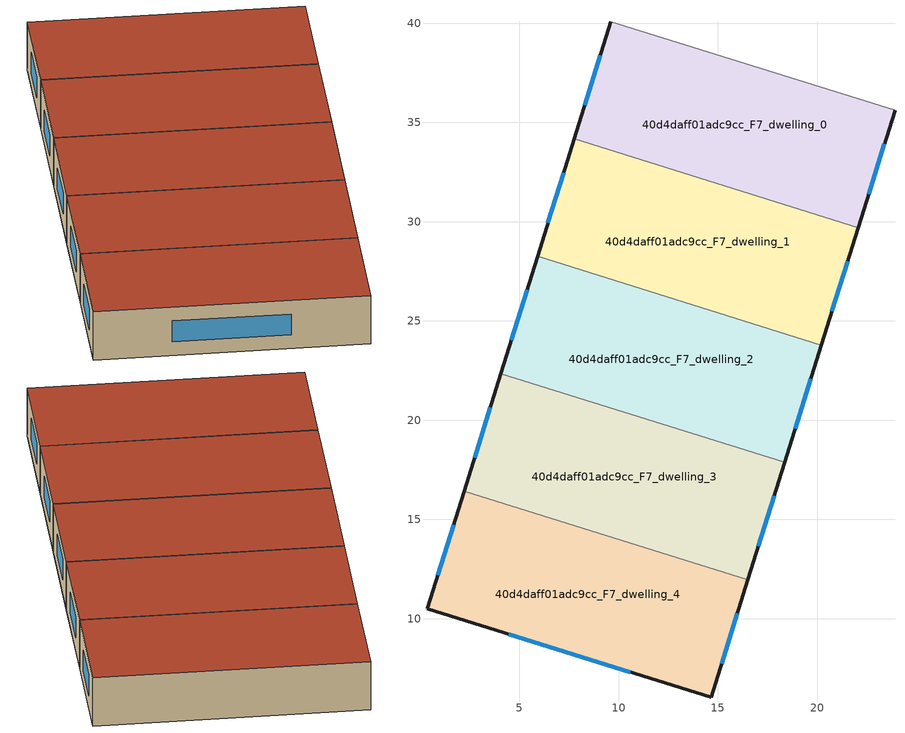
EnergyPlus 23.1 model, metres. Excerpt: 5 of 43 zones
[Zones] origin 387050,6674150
40d4daff01adc9cc_F7_dwelling_0
 floor to 40d4daff01adc9cc_F6_dwelling_0 (EU_floor_Construction): 23.93,35.61 22.08,29.7 7.76,34.17 9.61,40.08 z21
 wall outside (EU_wall_Construction): 9.61,40.08 7.76,34.17 / 22.08,29.7 23.93,35.61 z21:24
 wall to 40d4daff01adc9cc_F7_dwelling_1 (EU_wall_Construction): 7.76,34.17 22.08,29.7 z21:24
 wall adiabatic (EU_wall_Construction): 23.93,35.61 9.61,40.08 z21:24
 window (EU_Window_Construction): 9.08,38.39 8.29,35.86 / 22.61,31.39 23.4,33.92 z21.86:23.14
 roof outside (EU_roof_Construction): 22.08,29.7 23.93,35.61 9.61,40.08 7.76,34.17 z24
40d4daff01adc9cc_F7_dwelling_1
 floor to 40d4daff01adc9cc_F6_dwelling_1 (EU_floor_Construction): 22.08,29.7 20.22,23.79 5.92,28.25 7.76,34.17 z21
 wall outside (EU_wall_Construction): 7.76,34.17 5.92,28.25 / 20.22,23.79 22.08,29.7 z21:24
 wall to 40d4daff01adc9cc_F7_dwelling_2 (EU_wall_Construction): 5.92,28.25 20.22,23.79 z21:24
 window (EU_Window_Construction): 7.24,32.48 6.44,29.94 / 20.75,25.48 21.55,28.01 z21.86:23.14
 roof outside (EU_roof_Construction): 20.22,23.79 22.08,29.7 7.76,34.17 5.92,28.25 z24
40d4daff01adc9cc_F7_dwelling_2
 floor to 40d4daff01adc9cc_F6_dwelling_2 (EU_floor_Construction): 20.22,23.79 18.37,17.87 4.07,22.34 5.92,28.25 z21
 wall outside (EU_wall_Construction): 5.92,28.25 4.07,22.34 / 18.37,17.87 20.22,23.79 z21:24
 wall to 40d4daff01adc9cc_F7_dwelling_3 (EU_wall_Construction): 4.07,22.34 18.37,17.87 z21:24
 window (EU_Window_Construction): 5.39,26.56 4.6,24.03 / 18.9,19.56 19.69,22.1 z21.86:23.14
 roof outside (EU_roof_Construction): 18.37,17.87 20.22,23.79 5.92,28.25 4.07,22.34 z24
40d4daff01adc9cc_F7_dwelling_3
 floor to 40d4daff01adc9cc_F6_dwelling_3 (EU_floor_Construction): 18.37,17.87 16.51,11.96 2.22,16.42 4.07,22.34 z21
 wall outside (EU_wall_Construction): 4.07,22.34 2.22,16.42 / 16.51,11.96 18.37,17.87 z21:24
 wall to 40d4daff01adc9cc_F7_dwelling_4 (EU_wall_Construction): 2.22,16.42 16.51,11.96 z21:24
 window (EU_Window_Construction): 3.54,20.65 2.75,18.11 / 17.04,13.65 17.84,16.18 z21.86:23.14
 roof outside (EU_roof_Construction): 16.51,11.96 18.37,17.87 4.07,22.34 2.22,16.42 z24
40d4daff01adc9cc_F7_dwelling_4
 floor to 40d4daff01adc9cc_F6_dwelling_4 (EU_floor_Construction): 16.51,11.96 14.66,6.04 0.37,10.49 2.22,16.42 z21
 wall outside (EU_wall_Construction): 2.22,16.42 0.37,10.49 14.66,6.04 16.51,11.96 z21:24
 window (EU_Window_Construction): 4.45,9.22 10.58,7.31 / 1.69,14.72 0.9,12.19 / 15.19,7.73 15.98,10.26 z21.86:23.14
 roof outside (EU_roof_Construction): 14.66,6.04 16.51,11.96 2.22,16.42 0.37,10.49 z24
[Building]
EU S2 Campaign: North Axis=0; Terrain=City; Solar Distribution=FullExterior
[Site:Location]
Helsinki-Vantaa.AP: Latitude=60.317; Longitude=24.963; Time Zone=2; Elevation=54.6
[SizingPeriod:WeatherFileDays]
AnnualSizingPeriod: Begin Month=1; Begin Day of Month=1; End Month=12; End Day of Month=31; Day of Week for Start Day=Monday; Use Weather File Daylight Saving Period=No; Use Weather File Rain and Snow Indicators=No
[MATERIAL]
EU_InternalMass_Material: Roughness=MediumRough; Thickness=0.1; Conductivity=1; Density=1800; Specific Heat=900; Thermal Absorptance=0.9; Solar Absorptance=0.7; Visible Absorptance=0.7
[MATERIAL:NOMASS] Roughness=MediumRough; Thermal Absorptance=0.9; Solar Absorptance=0.7; Visible Absorptance=0.7
Name | Thermal Resistance
EU_wall_NoMass | 1.10183
EU_roof_NoMass; EU_floor_NoMass | 1.70606
[WINDOWMATERIAL:SIMPLEGLAZINGSYSTEM]
EU_Window_SimpleGlazing: UFactor=3.11035; Solar Heat Gain Coefficient=0.8; Visible Transmittance=0.8
[CONSTRUCTION]
EU_wall_Construction: EU_wall_NoMass
EU_roof_Construction: EU_roof_NoMass
EU_floor_Construction: EU_floor_NoMass
EU_Window_Construction: EU_Window_SimpleGlazing
EU_InternalMass_Construction: EU_InternalMass_Material
[ZONE] Type=1; Multiplier=1; Ceiling Height=autocalculate; Floor Area=autocalculate; Part of Total Floor Area=Yes
Name | Volume
40d4daff01adc9cc_F7_dwelling_0 | 278.632
40d4daff01adc9cc_F7_dwelling_1 | 278.637
40d4daff01adc9cc_F7_dwelling_2 | 278.586
40d4daff01adc9cc_F7_dwelling_3 | 278.61
40d4daff01adc9cc_F7_dwelling_4 | 278.635
[INTERNALMASS] Construction=EU_InternalMass_Construction
Name | Zone or ZoneList | Surface Area
40d4daff01adc9cc_F7_dwelling_0_EU_InternalMass | 40d4daff01adc9cc_F7_dwelling_0 | 92.8774
40d4daff01adc9cc_F7_dwelling_1_EU_InternalMass | 40d4daff01adc9cc_F7_dwelling_1 | 92.879
40d4daff01adc9cc_F7_dwelling_2_EU_InternalMass | 40d4daff01adc9cc_F7_dwelling_2 | 92.8618
40d4daff01adc9cc_F7_dwelling_3_EU_InternalMass | 40d4daff01adc9cc_F7_dwelling_3 | 92.8702
40d4daff01adc9cc_F7_dwelling_4_EU_InternalMass | 40d4daff01adc9cc_F7_dwelling_4 | 92.8786
[OTHEREQUIPMENT] Fuel Type=Electricity; Design Level Calculation Method=Watts/Area; Power per Zone Floor Area=1; Fraction Latent=0; Fraction Radiant=0; Fraction Lost=0; Carbon Dioxide Generation Rate=0; EndUse Subcategory=EU_Step8_InternalGains
Name | Zone or ZoneList or Space or SpaceList | Schedule
EU_Step8_InternalGain_40d4daff01adc9cc_F7_dwelling_0_f000 | 40d4daff01adc9cc_F7_dwelling_0 | EU_Step8_GainSchedule_40d4daff01adc9cc_F7_dwelling_0_f000
EU_Step8_InternalGain_40d4daff01adc9cc_F7_dwelling_1_f000 | 40d4daff01adc9cc_F7_dwelling_1 | EU_Step8_GainSchedule_40d4daff01adc9cc_F7_dwelling_1_f000
EU_Step8_InternalGain_40d4daff01adc9cc_F7_dwelling_2_f000 | 40d4daff01adc9cc_F7_dwelling_2 | EU_Step8_GainSchedule_40d4daff01adc9cc_F7_dwelling_2_f000
EU_Step8_InternalGain_40d4daff01adc9cc_F7_dwelling_3_f000 | 40d4daff01adc9cc_F7_dwelling_3 | EU_Step8_GainSchedule_40d4daff01adc9cc_F7_dwelling_3_f000
EU_Step8_InternalGain_40d4daff01adc9cc_F7_dwelling_4_f000 | 40d4daff01adc9cc_F7_dwelling_4 | EU_Step8_GainSchedule_40d4daff01adc9cc_F7_dwelling_4_f000
[ZONEVENTILATION:DESIGNFLOWRATE] Schedule=EU_AlwaysOn; Design Flow Rate Calculation Method=AirChanges/Hour; Air Changes per Hour=0.756316; Ventilation Type=Natural; Fan Pressure Rise=0; Fan Total Efficiency=1; Constant Term Coefficient=1; Temperature Term Coefficient=0; Velocity Term Coefficient=0; Velocity Squared Term Coefficient=0; Minimum Indoor Temperature=-100; Maximum Indoor Temperature=100; Delta Temperature=-100; Minimum Outdoor Temperature=-100; Maximum Outdoor Temperature=100; Maximum Wind Speed=40
Name | Zone or ZoneList or Space or SpaceList
EU_ConstantAir_40d4daff01adc9cc_F7_dwelling_0 | 40d4daff01adc9cc_F7_dwelling_0
EU_ConstantAir_40d4daff01adc9cc_F7_dwelling_1 | 40d4daff01adc9cc_F7_dwelling_1
EU_ConstantAir_40d4daff01adc9cc_F7_dwelling_2 | 40d4daff01adc9cc_F7_dwelling_2
EU_ConstantAir_40d4daff01adc9cc_F7_dwelling_3 | 40d4daff01adc9cc_F7_dwelling_3
EU_ConstantAir_40d4daff01adc9cc_F7_dwelling_4 | 40d4daff01adc9cc_F7_dwelling_4
[HVACTEMPLATE:THERMOSTAT] Constant Heating Setpoint=20; Constant Cooling Setpoint=50
EU_HeatOnly_40d4daff01adc9cc_F0_dwelling_0; EU_HeatOnly_40d4daff01adc9cc_F0_dwelling_1; EU_HeatOnly_40d4daff01adc9cc_F0_dwelling_2; EU_HeatOnly_40d4daff01adc9cc_F0_dwelling_3; EU_HeatOnly_40d4daff01adc9cc_F0_dwelling_4; EU_HeatOnly_40d4daff01adc9cc_F0_dwelling_5; EU_HeatOnly_40d4daff01adc9cc_F1_dwelling_0; EU_HeatOnly_40d4daff01adc9cc_F1_dwelling_1; EU_HeatOnly_40d4daff01adc9cc_F1_dwelling_2; EU_HeatOnly_40d4daff01adc9cc_F1_dwelling_3; EU_HeatOnly_40d4daff01adc9cc_F1_dwelling_4; EU_HeatOnly_40d4daff01adc9cc_F1_dwelling_5; EU_HeatOnly_40d4daff01adc9cc_F2_dwelling_0; EU_HeatOnly_40d4daff01adc9cc_F2_dwelling_1; EU_HeatOnly_40d4daff01adc9cc_F2_dwelling_2; EU_HeatOnly_40d4daff01adc9cc_F2_dwelling_3; EU_HeatOnly_40d4daff01adc9cc_F2_dwelling_4; EU_HeatOnly_40d4daff01adc9cc_F2_dwelling_5; EU_HeatOnly_40d4daff01adc9cc_F3_dwelling_0; EU_HeatOnly_40d4daff01adc9cc_F3_dwelling_1; EU_HeatOnly_40d4daff01adc9cc_F3_dwelling_2; EU_HeatOnly_40d4daff01adc9cc_F3_dwelling_3; EU_HeatOnly_40d4daff01adc9cc_F3_dwelling_4; EU_HeatOnly_40d4daff01adc9cc_F4_dwelling_0; EU_HeatOnly_40d4daff01adc9cc_F4_dwelling_1; EU_HeatOnly_40d4daff01adc9cc_F4_dwelling_2; EU_HeatOnly_40d4daff01adc9cc_F4_dwelling_3; EU_HeatOnly_40d4daff01adc9cc_F4_dwelling_4; EU_HeatOnly_40d4daff01adc9cc_F5_dwelling_0; EU_HeatOnly_40d4daff01adc9cc_F5_dwelling_1; EU_HeatOnly_40d4daff01adc9cc_F5_dwelling_2; EU_HeatOnly_40d4daff01adc9cc_F5_dwelling_3; EU_HeatOnly_40d4daff01adc9cc_F5_dwelling_4; EU_HeatOnly_40d4daff01adc9cc_F6_dwelling_0; EU_HeatOnly_40d4daff01adc9cc_F6_dwelling_1; EU_HeatOnly_40d4daff01adc9cc_F6_dwelling_2; EU_HeatOnly_40d4daff01adc9cc_F6_dwelling_3; EU_HeatOnly_40d4daff01adc9cc_F6_dwelling_4; EU_HeatOnly_40d4daff01adc9cc_F7_dwelling_0; EU_HeatOnly_40d4daff01adc9cc_F7_dwelling_1; EU_HeatOnly_40d4daff01adc9cc_F7_dwelling_2; EU_HeatOnly_40d4daff01adc9cc_F7_dwelling_3; EU_HeatOnly_40d4daff01adc9cc_F7_dwelling_4
[HVACTEMPLATE:ZONE:IDEALLOADSAIRSYSTEM] System Availability Schedule=EU_AlwaysOn; Maximum Heating Supply Air Temperature=50; Minimum Cooling Supply Air Temperature=13; Maximum Heating Supply Air Humidity Ratio=0.0156; Minimum Cooling Supply Air Humidity Ratio=0.0077; Heating Limit=NoLimit; Cooling Limit=NoLimit; Heating Availability Schedule=EU_AlwaysOn; Cooling Availability Schedule=EU_CoolingOff; Dehumidification Control Type=ConstantSensibleHeatRatio; Cooling Sensible Heat Ratio=0.7; Dehumidification Setpoint=60; Humidification Control Type=None; Humidification Setpoint=30; Outdoor Air Method=None; Outdoor Air Flow Rate per Person=0.00944; Outdoor Air Flow Rate per Zone Floor Area=0; Outdoor Air Flow Rate per Zone=0; Demand Controlled Ventilation Type=None; Outdoor Air Economizer Type=NoEconomizer; Heat Recovery Type=None; Sensible Heat Recovery Effectiveness=0.7; Latent Heat Recovery Effectiveness=0.65
Name | Template Thermostat
40d4daff01adc9cc_F7_dwelling_0 | EU_HeatOnly_40d4daff01adc9cc_F7_dwelling_0
40d4daff01adc9cc_F7_dwelling_1 | EU_HeatOnly_40d4daff01adc9cc_F7_dwelling_1
40d4daff01adc9cc_F7_dwelling_2 | EU_HeatOnly_40d4daff01adc9cc_F7_dwelling_2
40d4daff01adc9cc_F7_dwelling_3 | EU_HeatOnly_40d4daff01adc9cc_F7_dwelling_3
40d4daff01adc9cc_F7_dwelling_4 | EU_HeatOnly_40d4daff01adc9cc_F7_dwelling_4
[SIZING:ZONE] Zone Cooling Design Supply Air Temperature Input Method=SupplyAirTemperature; Zone Cooling Design Supply Air Temperature=13; Zone Heating Design Supply Air Temperature Input Method=SupplyAirTemperature; Zone Heating Design Supply Air Temperature=50; Zone Cooling Design Supply Air Humidity Ratio=0.008; Zone Heating Design Supply Air Humidity Ratio=0.008; Cooling Design Air Flow Method=DesignDay; Cooling Design Air Flow Rate=0; Cooling Minimum Air Flow per Zone Floor Area=0.000762; Cooling Minimum Air Flow=0; Cooling Minimum Air Flow Fraction=0.2; Heating Design Air Flow Method=DesignDay; Heating Design Air Flow Rate=0; Heating Maximum Air Flow per Zone Floor Area=0.002032; Heating Maximum Air Flow=0.141576; Heating Maximum Air Flow Fraction=0.3; Account for Dedicated Outdoor Air System=No; Dedicated Outdoor Air System Control Strategy=NeutralSupplyAir; Dedicated Outdoor Air Low Setpoint Temperature for Design=autosize; Dedicated Outdoor Air High Setpoint Temperature for Design=autosize; Zone Load Sizing Method=Sensible Load Only No Latent Load; Zone Latent Cooling Design Supply Air Humidity Ratio Input Method=HumidityRatioDifference; Zone Cooling Design Supply Air Humidity Ratio Difference=0.005; Zone Latent Heating Design Supply Air Humidity Ratio Input Method=HumidityRatioDifference; Zone Humidification Design Supply Air Humidity Ratio Difference=0.005
40d4daff01adc9cc_F7_dwelling_0; 40d4daff01adc9cc_F7_dwelling_1; 40d4daff01adc9cc_F7_dwelling_2; 40d4daff01adc9cc_F7_dwelling_3; 40d4daff01adc9cc_F7_dwelling_4
[SCHEDULE:CONSTANT]
Name | Hourly Value
EU_AlwaysOn | 1
EU_CoolingOff | 0
[SCHEDULE:FILE] Column Number=1; Rows to Skip at Top=0; Number of Hours of Data=8760; Column Separator=Comma; Interpolate to Timestep=No; Minutes per Item=60; Adjust Schedule for Daylight Savings=Yes
Name | File
EU_Step8_GainSchedule_40d4daff01adc9cc_F7_dwelling_0_f000 | ../../schedules/40d4daff01adc9cc/40d4daff01adc9cc_F7_dwelling_0_f000_gain.csv
EU_Step8_GainSchedule_40d4daff01adc9cc_F7_dwelling_1_f000 | ../../schedules/40d4daff01adc9cc/40d4daff01adc9cc_F7_dwelling_1_f000_gain.csv
EU_Step8_GainSchedule_40d4daff01adc9cc_F7_dwelling_2_f000 | ../../schedules/40d4daff01adc9cc/40d4daff01adc9cc_F7_dwelling_2_f000_gain.csv
EU_Step8_GainSchedule_40d4daff01adc9cc_F7_dwelling_3_f000 | ../../schedules/40d4daff01adc9cc/40d4daff01adc9cc_F7_dwelling_3_f000_gain.csv
EU_Step8_GainSchedule_40d4daff01adc9cc_F7_dwelling_4_f000 | ../../schedules/40d4daff01adc9cc/40d4daff01adc9cc_F7_dwelling_4_f000_gain.csv
